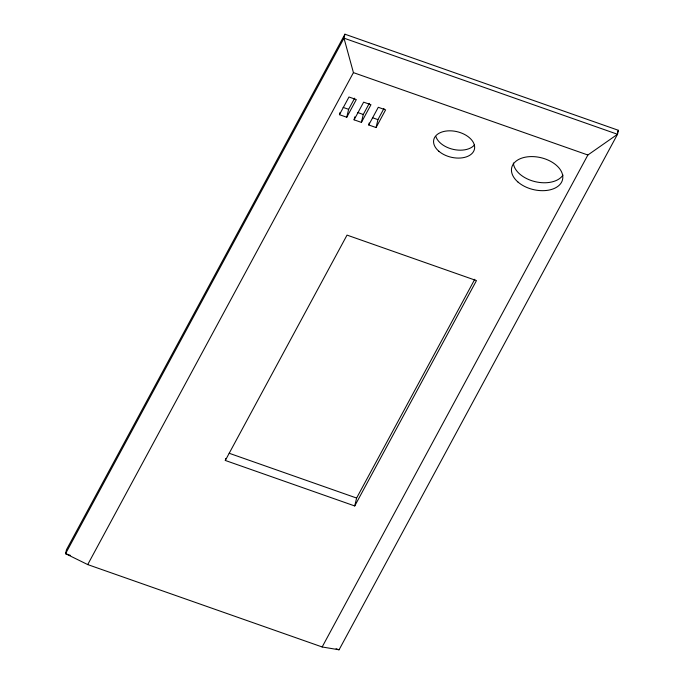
<?xml version="1.0" encoding="UTF-8"?>
<svg xmlns="http://www.w3.org/2000/svg" width="684" height="684" viewBox="0 0 684 684"><rect width="100%" height="100%" fill="white"/><g stroke="black" fill="none" stroke-linecap="round" stroke-linejoin="round"><path stroke-width="1.03" d="M225.31 460.46L347.027 235.108L476.457 280.594L354.739 505.955L225.31 460.46L225.771 458.485M344.933 34.2L343.992 38.159L65.553 553.681L87.714 564.582L322.155 646.97L339.067 649.8L617.515 134.278L618.447 130.319L344.933 34.2L66.485 549.722L65.553 553.681L70.58 555.442M339.435 114.673L348.977 97L356.304 99.573L346.762 117.246L339.435 114.673L339.905 112.698M346.762 117.246L348.626 109.337L354.663 98.171M354.09 119.82L363.632 102.147L370.959 104.72L361.417 122.393L354.09 119.82L354.791 116.853M361.417 122.393L363.281 114.484L369.309 103.327M368.736 124.967L378.286 107.294L385.614 109.867L376.063 127.54L368.736 124.967L369.206 122.992M376.063 127.54L377.936 119.632L383.963 108.474M354.739 505.955L356.612 498.046L474.781 279.26M87.714 564.582L353.431 72.624L343.992 38.159L617.515 134.278L587.872 155.012L322.155 646.97M617.438 132.2L618.447 130.319M353.431 72.624L587.872 155.012M343.137 107.405L348.626 109.337M357.792 112.552L363.281 114.484M372.438 117.708L377.936 119.632M229.183 453.261L356.612 498.046M336.058 648.74L339.067 649.8M474.516 144.888A20.888 13.116 13.3 0 1 453.543 149.445A20.888 13.116 13.3 0 1 435.87 136.492M562.983 175.061A26.103 16.39 13.3 0 1 534.974 181.619A26.103 16.39 13.3 0 1 513.359 162.989M438.82 151.224A20.888 13.116 13.3 0 0 473.644 151.318A20.888 13.116 13.3 0 0 449.85 130.815A20.888 13.116 13.3 0 0 438.82 151.224M518.036 182.098A26.103 16.39 13.3 0 0 561.555 182.218A26.103 16.39 13.3 0 0 531.819 156.585A26.103 16.39 13.3 0 0 518.036 182.098"/></g></svg>
